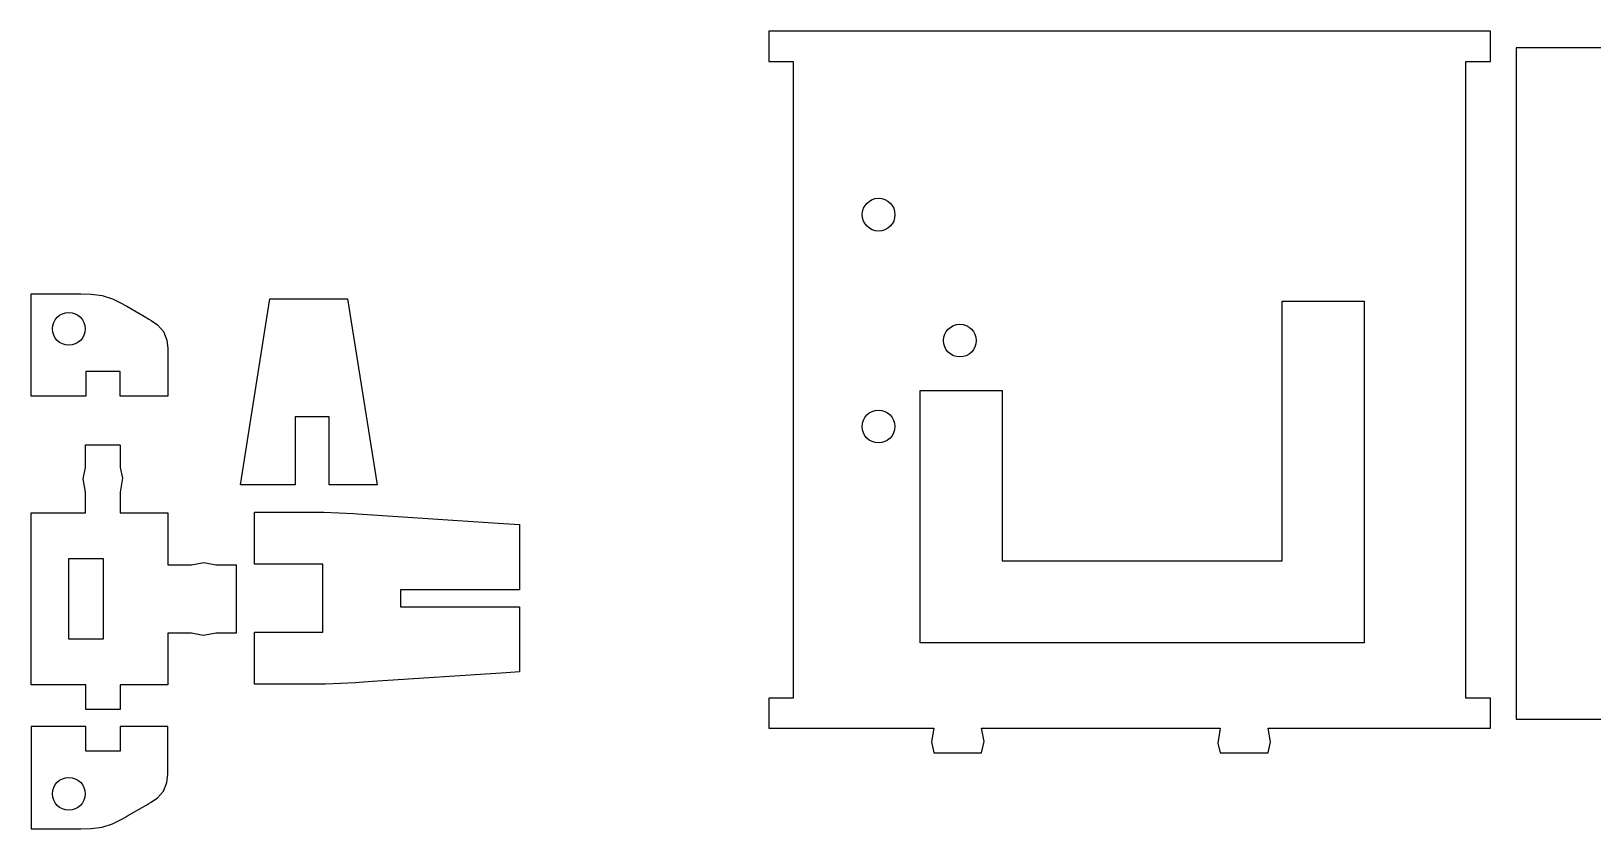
# Model space of a CAD drawing. Extents: x -158 to 1119, y 475 to 1777.
# Drawn here: x 57.2 to 247.8, y 909 to 1006.4 of the extents above; entities that cross this region are included whole.
import ezdxf

# ---------------------------------------------------------------- set-up
doc = ezdxf.new("R2010")
doc.units = 0
doc.header["$MEASUREMENT"] = 0

msp = doc.modelspace()

# ---------------------------------------------------------------- linework, layer by layer
at = {"color": 0}
for points in [[(173.49, 919.67), (173.19, 921.28), (202.34, 921.28), (202.04, 919.44), (202.34, 918.28), (208.17, 918.28), (208.46, 919.64), (208.17, 921.28), (235.31, 921.28), (235.31, 924.95), (232.32, 924.95), (232.32, 1002.69), (235.31, 1002.69), (235.31, 1006.36), (147.21, 1006.36), (147.21, 1002.69), (150.21, 1002.69), (150.21, 924.95), (147.21, 924.95), (147.21, 921.28), (167.36, 921.28), (167.06, 919.64), (167.36, 918.28), (173.19, 918.28)], [(58.58, 974.31), (61.74, 974.31), (62.8, 974.31), (63.23, 974.31), (64.5, 974.27), (65.83, 974.11), (67.08, 973.7), (68.21, 973.14), (68.58, 972.93), (68.82, 972.79), (71.3, 971.37), (71.54, 971.23), (71.82, 971.07), (72.58, 970.52), (73.3, 969.7), (73.72, 968.66), (73.85, 967.65), (73.85, 967.32), (73.85, 961.81), (68.01, 961.81), (68.01, 964.81), (63.84, 964.81), (63.84, 961.81), (57.17, 961.81), (57.17, 974.31)], [(89.38, 959.3), (89.38, 956.53), (89.38, 953.56), (89.38, 950.98), (82.7, 950.98), (86.31, 973.69), (95.79, 973.69), (99.39, 950.98), (93.55, 950.98), (93.55, 953.56), (93.55, 956.56), (93.55, 959.3)], [(219.89, 931.7), (165.7, 931.7), (165.7, 962.51), (175.69, 962.51), (175.69, 941.71), (209.89, 941.71), (209.89, 973.41), (219.89, 973.41)], [(86.19, 947.64), (90.18, 947.64), (91.51, 947.64), (92.88, 947.64), (96.55, 947.5), (97.01, 947.47), (114.18, 946.32), (116.79, 946.15), (116.79, 938.19), (102.25, 938.19), (102.25, 936.11), (116.79, 936.11), (116.79, 928.16), (115.16, 928.05), (98.83, 926.97), (97.2, 926.86), (96.76, 926.83), (93.11, 926.66), (91.9, 926.66), (84.42, 926.66), (84.42, 932.99), (92.77, 932.99), (92.77, 941.32), (84.42, 941.32), (84.42, 947.64)], [(65.93, 942), (65.93, 932.14), (61.76, 932.14), (61.76, 942)], [(58.58, 909.01), (61.74, 909.01), (62.8, 909.01), (63.23, 909.01), (64.5, 909.04), (65.83, 909.2), (67.08, 909.62), (68.21, 910.18), (68.58, 910.39), (68.82, 910.53), (71.3, 911.95), (71.54, 912.09), (71.82, 912.25), (72.58, 912.8), (73.3, 913.62), (73.72, 914.65), (73.85, 915.66), (73.85, 916), (73.85, 921.5), (68.01, 921.5), (68.01, 918.5), (63.84, 918.5), (63.84, 921.5), (57.17, 921.5), (57.17, 909.01)]]:
    msp.add_lwpolyline(points, close=True, dxfattribs=at)
for points in [[(255.66, 1004.32), (238.48, 1004.32), (238.48, 922.4), (268.6, 922.4)], [(76.73, 932.9), (73.85, 932.9), (73.85, 926.58), (68.01, 926.58), (68.01, 923.58), (63.84, 923.58), (63.84, 926.58), (57.17, 926.58), (57.17, 947.56), (63.81, 947.56), (63.81, 950.1), (63.51, 951.72), (63.81, 953.09), (63.8, 955.88), (67.97, 955.88)], [(68.01, 955.88), (68.01, 953.11), (68.31, 951.82), (68.01, 950.11), (68.01, 947.56), (73.85, 947.56), (73.85, 941.23), (76.72, 941.23), (78.23, 941.53), (79.72, 941.23), (79.76, 941.23), (82.2, 941.23), (82.2, 932.9), (79.74, 932.9), (78.17, 932.6), (76.74, 932.9)]]:
    msp.add_lwpolyline(points, dxfattribs=at)
at = {"linetype": 'Continuous'}
for centre in [(160.62, 983.97), (61.75, 970.03), (170.54, 968.6), (160.6, 958.11), (61.75, 913.28)]:
    msp.add_circle(centre, 2, dxfattribs=at)

doc.saveas('drawing.dxf')
